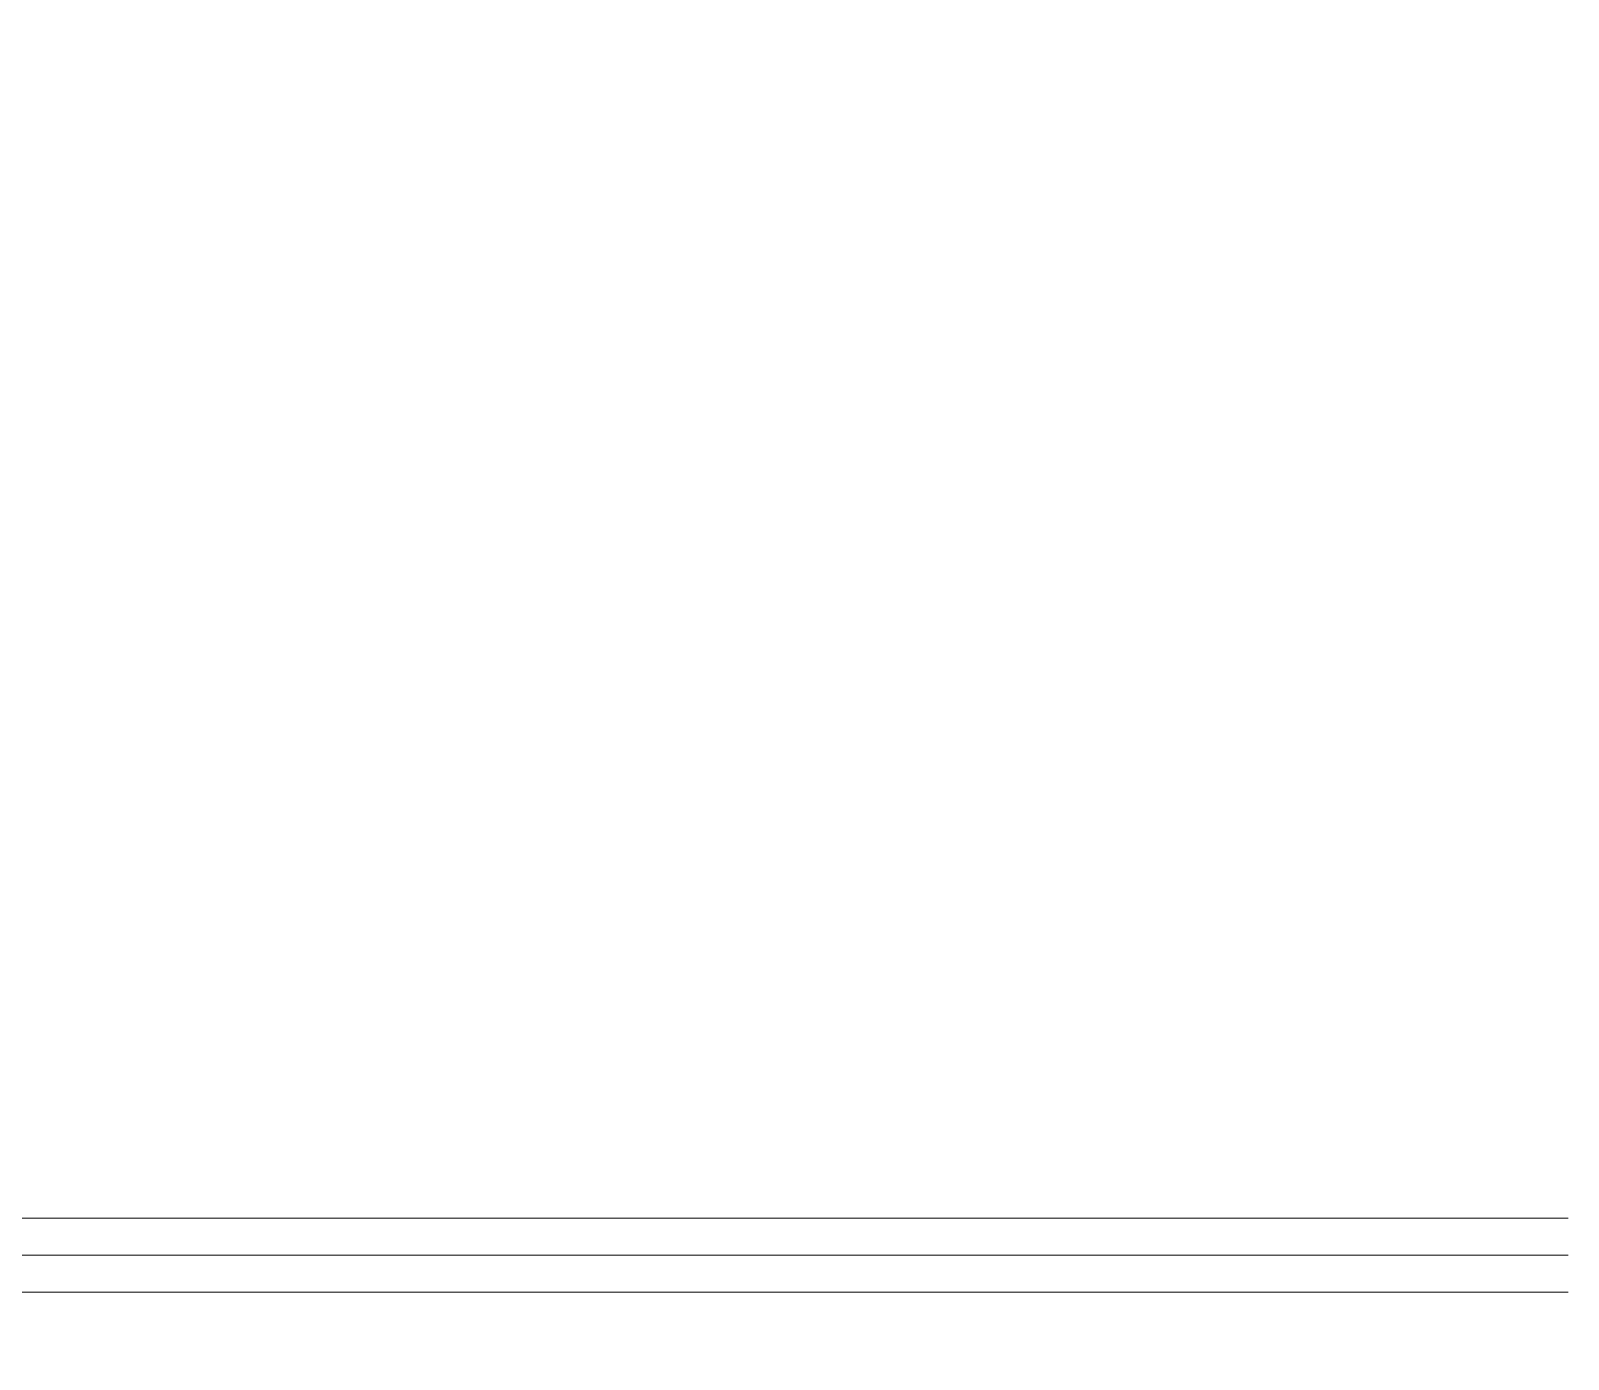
# Model space of a CAD drawing. Extents: x 2803505 to 5851001, y -1372902 to 24339.
# Drawn here: x 2854084 to 2856156, y -892162 to -890371 of the extents above; entities that cross this region are included whole.
import ezdxf
from ezdxf.xclip import XClip

# ---------------------------------------------------------------- set-up
doc = ezdxf.new("R2010")
doc.units = 0
doc.header["$LTSCALE"] = 1000
doc.header["$MEASUREMENT"] = 0
doc.header["$XCLIPFRAME"] = 2
doc.linetypes.add('DOTE', pattern=[2.42, 2, -0.2, 0.02, -0.2])
doc.layers.get('0').update_dxf_attribs({"linetype": 'CONTINUOUS'})
doc.layers.add('!!电气', color=1, linetype='CONTINUOUS')
for name, color, linetype, lineweight in [('DOTE', 19, 'DOTE', 9), ('平面-栏杆', 56, 'CONTINUOUS', 15), ('平面-看线', 252, 'CONTINUOUS', 15)]:
    doc.layers.add(name, color=color, linetype=linetype, lineweight=lineweight)

# ---------------------------------------------------------------- blocks, each defined once
blk = doc.blocks.new('A$C74D73064')
at = {"layer": 'DOTE', "color": 252}
blk.add_line((-5795, 93136.9), (-5795, 8148.9), dxfattribs=at)
blk = doc.blocks.new('A$C24015597')
ref = blk.add_blockref('A$C74D73064', (24685.7, -33857.7))
XClip(ref).set_block_clipping_path([(-14883.2465648082, 50822.2568892687), (39116.7403027331, 70322.2568880918)])
blk = doc.blocks.new('A$C66B635E3')
at = {"layer": '平面-栏杆', "color": 252}
for points in [[(8350, 50), (3700, 50)], [(8350, 0), (3700, 0)]]:
    blk.add_lwpolyline(points, dxfattribs=at)
at = {"layer": '平面-看线', "color": 252}
blk.add_lwpolyline([(8350, 100), (3700, 100)], dxfattribs=at)

msp = doc.modelspace()

# ---------------------------------------------------------------- block references
at = {"layer": '!!电气'}
for name, p in [('A$C24015597', (2836003.5, -866453.6)), ('A$C66B635E3', (2847806, -892072))]:
    msp.add_blockref(name, p, dxfattribs=at)

doc.saveas('drawing.dxf')
